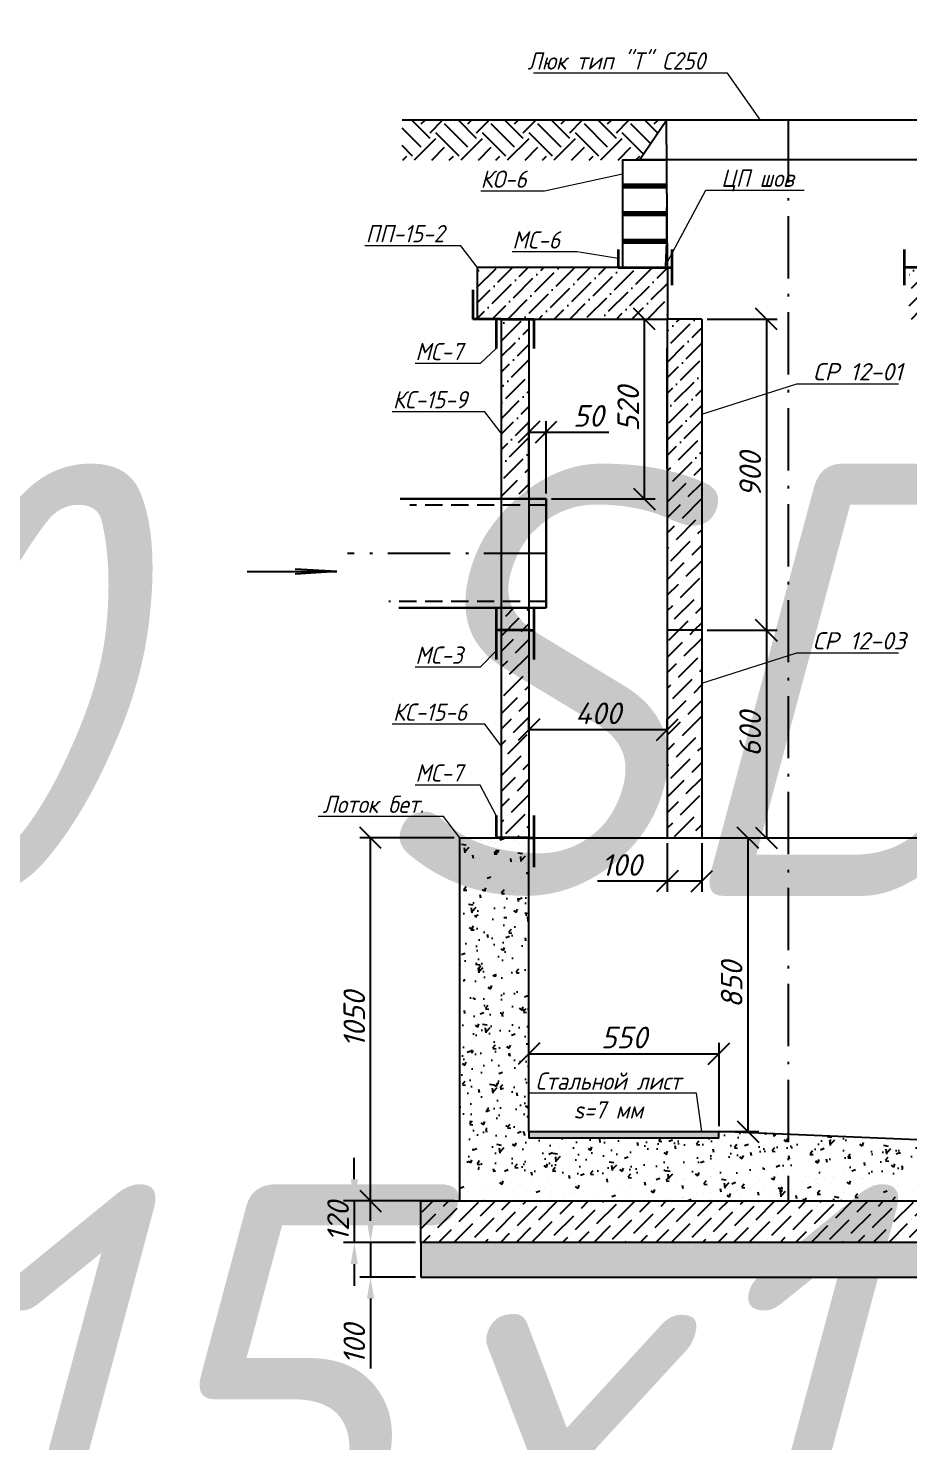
# Model space of a CAD drawing. Header units: millimetres. Extents: x 41097286 to 43803126, y 21258419 to 22595975.
# Drawn here: x 42606888 to 42609434, y 21651161 to 21655248 of the extents above; entities that cross this region are included whole.
import ezdxf
from ezdxf import colors
from ezdxf.entities.mleader import LeaderData, LeaderLine
from ezdxf.math import Vec2, Vec3

# ---------------------------------------------------------------- set-up
doc = ezdxf.new("R2010")
doc.units = ezdxf.units.MM
doc.linetypes.add('ACAD_ISO10W100', pattern=[18.5, 12, -3, 0.5, -3])
doc.linetypes.add('DASHED', pattern=[0.75, 0.5, -0.25])
doc.layers.add('ВК_К1_текст', color=34, linetype='Continuous')
doc.styles.add('note', font='isocpeur.ttf', dxfattribs={"width": 0.9, "oblique": 15})
doc.styles.get("Standard").update_dxf_attribs({"font": 'isocpeui.ttf'})
doc.dimstyles.new('ISO-25', dxfattribs={"dimtxt": 2.5, "dimasz": 2.5, "dimexe": 1.25, "dimexo": 0.625, "dimtad": 1, "dimtxsty": 'Standard', "dimcen": 2.5, "dimadec": 0, "dimazin": 0, "dimtfac": 1, "dimtmove": 0, "dimatfit": 3, "dimfxl": 1, "dimarcsym": 0})
pattern_1 = [(45, (-1065.604, -283912.472), (16.837980227, 61.739260832), [79.375, -15.875, 0, -15.875])]
pattern_2 = [(45, (-1065.604, -283999.472), (16.837980227, 61.739260832), [79.375, -15.875, 0, -15.875])]
pattern_3 = [(50, (-1065.6, -283999.47), (109.3108014, -9.56345132), [11.43, -125.73]), (355, (-1065.6, -283999.47), (-21.14605285, 114.63410714), [9.144, -100.5843505]), (100.4514447, (-1056.49, -284000.27), (88.16474825, 105.07065115), [9.71400528, -106.85414676]), (46.1842, (-1065.6, -283968.99), (162.64742454, -25.22539676), [17.145, -188.595]), (96.6355576, (-1052.05, -283971.1), (142.44248043, 148.45567476), [14.5710139, -160.2813649]), (351.18415117, (-1065.6, -283969), (142.44248044, 148.45567475), [13.71598024, -150.87583915]), (21, (-1050.36, -283976.61), (90.96863476, -61.35911891), [11.43, -125.73]), (326, (-1050.36, -283976.61), (37.081217, 110.51277967), [9.144, -100.584]), (71.451445, (-1042.78, -283981.73), (128.04985157, 49.15366133), [9.71400528, -106.85396256]), (37.5, (-1065.604, -283999.472), (1.85316195, 50.733023324), [0, -99.3648, 0, -102.108, 0, -100.965]), (7.5, (-1065.604, -283999.47), (40.091797506, 60.10834489), [0, -58.2168, 0, -97.0788, 0, -38.481]), (327.5, (-1099.59, -283999.472), (81.3543571, -3.437246396), [0, -38.1, 0, -118.872, 0, -157.734]), (317.5, (-1114.83, -283999.47), (88.87750883, 15.25589462), [0, -49.53, 0, -78.9432, 0, -112.014])]

# ---------------------------------------------------------------- blocks, each defined once
blk = doc.blocks.new('_Oblique')
at = {"color": 0, "linetype": 'ByBlock', "lineweight": -2}
blk.add_line((-0.5, -0.5), (0.5, 0.5), dxfattribs=at)
blk = doc.blocks.new('*D46')
at = {"color": 0, "lineweight": -2, "transparency": 16777216}
for p, q in [((42608335.4, 21653220.6), (42608335.4, 21653251.3)), ((42608735.4, 21653220.6), (42608735.4, 21653251.3)), ((42608335.4, 21653220.1), (42608735.4, 21653220.1))]:
    blk.add_line(p, q, dxfattribs=at)
at = {"layer": 'Defpoints', "color": 0, "transparency": 16777216}
for p in [(42608735.4, 21653220.1), (42608335.4, 21653205), (42608735.4, 21653205)]:
    blk.add_point(p, dxfattribs=at)
at = {"color": 0, "lineweight": -2, "transparency": 16777216, "xscale": 62.50000000000001, "yscale": 62.50000000000001, "zscale": 62.50000000000001, "rotation": 180}
blk.add_blockref('_Oblique', (42608335.4, 21653220.1), dxfattribs=at)
at = {"color": 0, "lineweight": -2, "transparency": 16777216, "xscale": 62.50000000000001, "yscale": 62.50000000000001, "zscale": 62.50000000000001}
blk.add_blockref('_Oblique', (42608735.4, 21653220.1), dxfattribs=at)
at = {"color": 0, "lineweight": 5, "transparency": 16777216, "insert": (42608535.4, 21653267), "char_height": 62.5, "attachment_point": 5}
blk.add_mtext('400', dxfattribs=at)
blk = doc.blocks.new('*D47')
at = {"color": 0, "lineweight": -2, "transparency": 16777216}
for p, q in [((42608271, 21654407), (42608700.8, 21654407)), ((42608669.5, 21653887), (42608669.5, 21654407)), ((42608401, 21653887), (42608700.8, 21653887))]:
    blk.add_line(p, q, dxfattribs=at)
at = {"layer": 'Defpoints', "color": 0, "transparency": 16777216}
for p in [(42608255.4, 21654407), (42608669.5, 21654407), (42608385.4, 21653887)]:
    blk.add_point(p, dxfattribs=at)
at = {"color": 0, "lineweight": -2, "transparency": 16777216, "xscale": 62.50000000000001, "yscale": 62.50000000000001, "zscale": 62.50000000000001}
for p, rotation in [((42608669.5, 21654407), 90), ((42608669.5, 21653887), 270)]:
    blk.add_blockref('_Oblique', p, dxfattribs=dict(at, rotation=rotation))
at = {"color": 0, "lineweight": 5, "transparency": 16777216, "insert": (42608622.7, 21654147), "char_height": 62.5, "attachment_point": 5, "rotation": 90}
blk.add_mtext('520', dxfattribs=at)
blk = doc.blocks.new('*D48')
at = {"color": 0, "lineweight": -2, "transparency": 16777216}
for p, q in [((42608335.4, 21653902.7), (42608335.4, 21654111.4)), ((42608385.4, 21653902.7), (42608385.4, 21654111.4)), ((42608335.4, 21654080.1), (42608385.4, 21654080.1)), ((42608385.4, 21654080.1), (42608566.6, 21654080.1))]:
    blk.add_line(p, q, dxfattribs=at)
at = {"layer": 'Defpoints', "color": 0, "transparency": 16777216}
for p in [(42608385.4, 21654080.1), (42608335.4, 21653887), (42608385.4, 21653887)]:
    blk.add_point(p, dxfattribs=at)
at = {"color": 0, "lineweight": -2, "transparency": 16777216, "xscale": 62.50000000000001, "yscale": 62.50000000000001, "zscale": 62.50000000000001, "rotation": 180}
blk.add_blockref('_Oblique', (42608335.4, 21654080.1), dxfattribs=at)
at = {"color": 0, "lineweight": -2, "transparency": 16777216, "xscale": 62.50000000000001, "yscale": 62.50000000000001, "zscale": 62.50000000000001}
blk.add_blockref('_Oblique', (42608385.4, 21654080.1), dxfattribs=at)
at = {"color": 0, "lineweight": 5, "transparency": 16777216, "insert": (42608507.2, 21654127), "char_height": 62.5, "attachment_point": 5}
blk.add_mtext('50', dxfattribs=at)
blk = doc.blocks.new('*D50')
at = {"color": 0, "lineweight": -2, "transparency": 16777216}
for p, q in [((42608335.4, 21652073.2), (42608335.4, 21652313.8)), ((42608885.4, 21652073.2), (42608885.4, 21652313.8)), ((42608335.4, 21652282.6), (42608885.4, 21652282.6))]:
    blk.add_line(p, q, dxfattribs=at)
at = {"layer": 'Defpoints', "color": 0, "transparency": 16777216}
for p in [(42608885.4, 21652282.6), (42608335.4, 21652057.6), (42608885.4, 21652057.6)]:
    blk.add_point(p, dxfattribs=at)
at = {"color": 0, "lineweight": -2, "transparency": 16777216, "xscale": 62.50000000000001, "yscale": 62.50000000000001, "zscale": 62.50000000000001, "rotation": 180}
blk.add_blockref('_Oblique', (42608335.4, 21652282.6), dxfattribs=at)
at = {"color": 0, "lineweight": -2, "transparency": 16777216, "xscale": 62.50000000000001, "yscale": 62.50000000000001, "zscale": 62.50000000000001}
blk.add_blockref('_Oblique', (42608885.4, 21652282.6), dxfattribs=at)
at = {"color": 0, "lineweight": 5, "transparency": 16777216, "insert": (42608610.4, 21652329.5), "char_height": 62.5, "attachment_point": 5}
blk.add_mtext('550', dxfattribs=at)
blk = doc.blocks.new('*D51')
at = {"color": 0, "lineweight": -2, "transparency": 16777216}
for p, q in [((42608851, 21652907), (42608999.8, 21652907)), ((42608968.6, 21652907), (42608968.6, 21652057.6)), ((42608851, 21652057.6), (42608999.8, 21652057.6))]:
    blk.add_line(p, q, dxfattribs=at)
at = {"layer": 'Defpoints', "color": 0, "transparency": 16777216}
for p in [(42608835.4, 21652907), (42608835.4, 21652057.6), (42608968.6, 21652057.6)]:
    blk.add_point(p, dxfattribs=at)
at = {"color": 0, "lineweight": -2, "transparency": 16777216, "xscale": 62.50000000000001, "yscale": 62.50000000000001, "zscale": 62.50000000000001}
for p, rotation in [((42608968.6, 21652907), 90), ((42608968.6, 21652057.6), 270)]:
    blk.add_blockref('_Oblique', p, dxfattribs=dict(at, rotation=rotation))
at = {"color": 0, "lineweight": 5, "transparency": 16777216, "insert": (42608921.7, 21652482.3), "char_height": 62.5, "attachment_point": 5, "rotation": 90}
blk.add_mtext('850', dxfattribs=at)
blk = doc.blocks.new('*D52')
at = {"color": 0, "lineweight": -2, "transparency": 16777216}
for p, q in [((42608851, 21654407), (42609053.4, 21654407)), ((42609022.2, 21654407), (42609022.2, 21653507)), ((42608851, 21653507), (42609053.4, 21653507))]:
    blk.add_line(p, q, dxfattribs=at)
at = {"layer": 'Defpoints', "color": 0, "transparency": 16777216}
for p in [(42608835.4, 21654407), (42608835.4, 21653507), (42609022.2, 21653507)]:
    blk.add_point(p, dxfattribs=at)
at = {"color": 0, "lineweight": -2, "transparency": 16777216, "xscale": 62.50000000000001, "yscale": 62.50000000000001, "zscale": 62.50000000000001}
for p, rotation in [((42609022.2, 21654407), 90), ((42609022.2, 21653507), 270)]:
    blk.add_blockref('_Oblique', p, dxfattribs=dict(at, rotation=rotation))
at = {"color": 0, "lineweight": 5, "transparency": 16777216, "insert": (42608975.3, 21653957), "char_height": 62.5, "attachment_point": 5, "rotation": 90}
blk.add_mtext('900', dxfattribs=at)
blk = doc.blocks.new('*D53')
at = {"color": 0, "lineweight": -2, "transparency": 16777216}
for p, q in [((42608851, 21653507), (42609053.4, 21653507)), ((42609022.2, 21653507), (42609022.2, 21652907)), ((42608851, 21652907), (42609053.4, 21652907))]:
    blk.add_line(p, q, dxfattribs=at)
at = {"layer": 'Defpoints', "color": 0, "transparency": 16777216}
for p in [(42608835.4, 21653507), (42608835.4, 21652907), (42609022.2, 21652907)]:
    blk.add_point(p, dxfattribs=at)
at = {"color": 0, "lineweight": -2, "transparency": 16777216, "xscale": 62.50000000000001, "yscale": 62.50000000000001, "zscale": 62.50000000000001}
for p, rotation in [((42609022.2, 21653507), 90), ((42609022.2, 21652907), 270)]:
    blk.add_blockref('_Oblique', p, dxfattribs=dict(at, rotation=rotation))
at = {"color": 0, "lineweight": 5, "transparency": 16777216, "insert": (42608975.3, 21653207), "char_height": 62.5, "attachment_point": 5, "rotation": 90}
blk.add_mtext('600', dxfattribs=at)
blk = doc.blocks.new('*D54')
at = {"color": 0, "lineweight": -2, "transparency": 16777216}
for p, q in [((42608119.8, 21652907), (42607846.2, 21652907)), ((42607877.5, 21651857), (42607877.5, 21652907)), ((42608119.8, 21651857), (42607846.2, 21651857))]:
    blk.add_line(p, q, dxfattribs=at)
at = {"layer": 'Defpoints', "color": 0, "transparency": 16777216}
for p in [(42607877.5, 21652907), (42608135.4, 21652907), (42608135.4, 21651857)]:
    blk.add_point(p, dxfattribs=at)
at = {"color": 0, "lineweight": -2, "transparency": 16777216, "xscale": 62.50000000000001, "yscale": 62.50000000000001, "zscale": 62.50000000000001}
for p, rotation in [((42607877.5, 21652907), 90), ((42607877.5, 21651857), 270)]:
    blk.add_blockref('_Oblique', p, dxfattribs=dict(at, rotation=rotation))
at = {"color": 0, "lineweight": 5, "transparency": 16777216, "insert": (42607830.6, 21652382), "char_height": 62.5, "attachment_point": 5, "rotation": 90}
blk.add_mtext('1050', dxfattribs=at)
blk = doc.blocks.new('*D55')
at = {"color": 0, "lineweight": -2, "transparency": 16777216}
for p, q in [((42607830.6, 21651919.5), (42607830.6, 21651982)), ((42607861.8, 21651857), (42607799.3, 21651857)), ((42607830.6, 21651857), (42607830.6, 21651737)), ((42608007.6, 21651737), (42607799.3, 21651737)), ((42607830.6, 21651674.5), (42607830.6, 21651612))]:
    blk.add_line(p, q, dxfattribs=at)
at = {"color": 0, "transparency": 16777216}
for points in [[(42607820.2, 21651919.5), (42607841, 21651919.5), (42607830.6, 21651857)], [(42607820.2, 21651674.5), (42607841, 21651674.5), (42607830.6, 21651737)]]:
    blk.add_solid(points, dxfattribs=at)
at = {"layer": 'Defpoints', "color": 0, "transparency": 16777216}
for p in [(42607877.5, 21651857), (42607830.6, 21651737), (42608023.3, 21651737)]:
    blk.add_point(p, dxfattribs=at)
at = {"color": 0, "lineweight": 5, "transparency": 16777216, "insert": (42607783.7, 21651797), "char_height": 62.5, "attachment_point": 5, "rotation": 90}
blk.add_mtext('120', dxfattribs=at)
blk = doc.blocks.new('*D56')
at = {"color": 0, "lineweight": -2, "transparency": 16777216}
for p, q in [((42607877.5, 21651799.5), (42607877.5, 21651862)), ((42608007.6, 21651737), (42607846.2, 21651737)), ((42607877.5, 21651737), (42607877.5, 21651637)), ((42608007.6, 21651637), (42607846.2, 21651637)), ((42607877.5, 21651574.5), (42607877.5, 21651372.5))]:
    blk.add_line(p, q, dxfattribs=at)
at = {"color": 0, "transparency": 16777216}
for points in [[(42607867, 21651799.5), (42607887.9, 21651799.5), (42607877.5, 21651737)], [(42607867, 21651574.5), (42607887.9, 21651574.5), (42607877.5, 21651637)]]:
    blk.add_solid(points, dxfattribs=at)
at = {"layer": 'Defpoints', "color": 0, "transparency": 16777216}
for p in [(42608023.3, 21651737), (42607877.5, 21651637), (42608023.3, 21651637)]:
    blk.add_point(p, dxfattribs=at)
at = {"color": 0, "lineweight": 5, "transparency": 16777216, "insert": (42607830.6, 21651442.3), "char_height": 62.5, "attachment_point": 5, "rotation": 90}
blk.add_mtext('100', dxfattribs=at)
blk = doc.blocks.new('_None')
blk = doc.blocks.new('*D63')
at = {"color": 0, "lineweight": -2, "transparency": 16777216}
for p, q in [((42608735.4, 21652891.4), (42608735.4, 21652750.4)), ((42608835.4, 21652891.4), (42608835.4, 21652750.4)), ((42608735.4, 21652781.7), (42608533.4, 21652781.7)), ((42608835.4, 21652781.7), (42608735.4, 21652781.7))]:
    blk.add_line(p, q, dxfattribs=at)
at = {"layer": 'Defpoints', "color": 0, "transparency": 16777216}
for p in [(42608735.4, 21652907), (42608835.4, 21652907), (42608835.4, 21652781.7)]:
    blk.add_point(p, dxfattribs=at)
at = {"color": 0, "lineweight": -2, "transparency": 16777216, "xscale": 62.50000000000001, "yscale": 62.50000000000001, "zscale": 62.50000000000001, "rotation": 180}
blk.add_blockref('_Oblique', (42608735.4, 21652781.7), dxfattribs=at)
at = {"color": 0, "lineweight": -2, "transparency": 16777216, "xscale": 62.50000000000001, "yscale": 62.50000000000001, "zscale": 62.50000000000001}
blk.add_blockref('_Oblique', (42608835.4, 21652781.7), dxfattribs=at)
at = {"color": 0, "lineweight": 5, "transparency": 16777216, "insert": (42608603.1, 21652828.5), "char_height": 62.5, "attachment_point": 5}
blk.add_mtext('100', dxfattribs=at)

msp = doc.modelspace()

# ---------------------------------------------------------------- hatches: boundary and pattern name
at = {"transparency": 33554534}
h = msp.add_hatch(dxfattribs=at)
h.set_pattern_fill('EARTH', color=256, scale=15, angle=45)
h.set_pattern_definition([(45, (-1065.6, -283999.47), (1e-14, 134.70384182), [95.25, -95.25]), (45, (-1090.86, -283974.22), (1e-14, 134.70384182), [95.25, -95.25]), (45, (-1116.12, -283948.96), (1e-14, 134.70384182), [95.25, -95.25]), (135, (-1116.12, -283932.12), (-134.70384182, 1e-14), [95.25, -95.25]), (135, (-1090.86, -283906.86), (-134.70384182, 1e-14), [95.25, -95.25]), (135, (-1065.6, -283881.61), (-134.70384182, 1e-14), [95.25, -95.25])])
h.paths.add_polyline_path([(42608655.379, 21654867.033), (42608733.37, 21654982.033), (42607969.191, 21654982.033), (42607969.191, 21654867.033)])
h = msp.add_hatch()
h.set_pattern_fill('ANSI31', color=256)
h.set_pattern_definition([(45, (-1065.6036, -283999.4724), (-2.24506403027, 2.24506403027), [])])
h.paths.add_polyline_path([(42608734.629, 21654797.033), (42608605.879, 21654797.033), (42608605.879, 21654787.033), (42608734.697, 21654787.033)])
h.paths.add_polyline_path([(42608735.173, 21654717.033), (42608605.879, 21654717.033), (42608605.879, 21654707.033), (42608735.241, 21654707.033)])
h.paths.add_polyline_path([(42608735.717, 21654637.033), (42608605.879, 21654637.033), (42608605.879, 21654627.033), (42608735.785, 21654627.033)])
h = msp.add_hatch()
h.set_pattern_fill('ANSI36', color=256, scale=10)
h.set_pattern_definition(pattern_2)
h.paths.add_polyline_path([(42608736.261, 21654407.033), (42608736.261, 21654557.033), (42608185.379, 21654557.033), (42608185.379, 21654407.033)])
h.paths.add_polyline_path([(42609435.379, 21654557.033), (42609435.379, 21654407.033), (42609985.379, 21654407.033), (42609985.379, 21654557.033)])
h = msp.add_hatch()
h.set_pattern_fill('ANSI36', color=256, scale=10)
h.set_pattern_definition(pattern_2)
h.paths.add_polyline_path([(42608335.379, 21654407.033), (42608255.379, 21654407.033), (42608255.379, 21653887.026), (42608335.379, 21653887.03)])
h.paths.add_polyline_path([(42608335.379, 21653572.033), (42608255.379, 21653572.033), (42608255.379, 21653507.033), (42608335.379, 21653507.033)])
h.paths.add_polyline_path([(42608335.379, 21653507.033), (42608255.379, 21653507.033), (42608255.379, 21652907.033), (42608335.379, 21652907.033)])
h = msp.add_hatch()
h.set_pattern_fill('ANSI36', color=256, scale=10)
h.set_pattern_definition(pattern_1)
h.paths.add_polyline_path([(42608835.379, 21654407.033), (42608735.379, 21654407.033), (42608735.379, 21653507.033), (42608835.379, 21653507.033)])
h = msp.add_hatch()
h.set_pattern_fill('ANSI31', color=256, scale=0.053333)
h.set_pattern_definition([(45, (42536308.553002, 21404243.496011), (-0.00471404520791, 0.00471404520791), [])])
h.paths.add_polyline_path([(42607780.181, 21653677.043), (42607659.885, 21653677.043), (42607659.885, 21653669.838)])
h.paths.add_polyline_path([(42607659.885, 21653684.249), (42607659.885, 21653677.043), (42607780.181, 21653677.043)])
h = msp.add_hatch()
h.set_pattern_fill('ANSI36', color=256, scale=10)
h.set_pattern_definition(pattern_1)
h.paths.add_polyline_path([(42608835.379, 21653507.033), (42608735.379, 21653507.033), (42608735.379, 21652907.033), (42608835.379, 21652907.033)])
h = msp.add_hatch()
h.set_pattern_fill('AR-CONC', color=256, scale=0.6)
h.set_pattern_definition(pattern_3)
h.paths.add_polyline_path([(42608135.379, 21651857.033), (42609085.379, 21651857.033), (42609085.379, 21652049.24), (42608885.379, 21652057.584), (42608884.755, 21652057.584), (42608884.755, 21652038.607), (42608335.379, 21652038.607), (42608335.379, 21652057.584), (42608335.379, 21652907.033), (42608135.379, 21652907.033)])
h = msp.add_hatch(color=256)
h.dxf.hatch_style = 1
h.paths.add_polyline_path([(42608335.379, 21652057.584), (42608335.379, 21652038.607), (42608884.755, 21652038.607), (42608884.755, 21652057.584)])
h = msp.add_hatch()
h.set_pattern_fill('AR-CONC', color=256, scale=0.6)
h.set_pattern_definition(pattern_3)
h.paths.add_polyline_path([(42609085.379, 21652049.24), (42609085.379, 21651857.033), (42609835.379, 21651857.033), (42609835.379, 21651956.886), (42609785.379, 21651957.033), (42609785.379, 21652020.033)])
h.paths.add_polyline_path([(42609835.379, 21651956.886), (42609835.379, 21651857.033), (42610019.359, 21651857.033), (42610019.359, 21651956.343)])
h = msp.add_hatch()
h.set_pattern_fill('ANSI36', color=256, scale=10)
h.set_pattern_definition(pattern_2)
h.paths.add_polyline_path([(42610147.486, 21651857.033), (42608023.273, 21651857.033), (42608023.273, 21651737.033), (42610147.486, 21651737.033)])
h = msp.add_hatch()
h.set_pattern_fill('AR-CONC', color=256, scale=0.5)
h.set_pattern_definition([(50, (-1065.6, -283999.47), (91.0923345, -7.96954277), [9.525, -104.775]), (355, (-1065.6, -283999.47), (-17.62171071, 95.52842262), [7.62, -83.82029209]), (100.4514447, (-1058.01, -284000.14), (73.47062355, 87.55887596), [8.0950044, -89.0451223]), (46.1842, (-1065.6, -283974.07), (135.53952045, -21.02116397), [14.2875, -157.1625]), (96.6355576, (-1054.31, -283975.82), (118.70206703, 123.7130623), [12.14251157, -133.5678041]), (351.18415117, (-1065.6, -283974.07), (118.70206703, 123.7130623), [11.42998353, -125.72986596]), (21, (-1052.9, -283980.42), (75.80719563, -51.13259909), [9.525, -104.775]), (326, (-1052.9, -283980.42), (30.90101417, 92.09398306), [7.62, -83.82]), (71.451445, (-1046.59, -283984.68), (106.70820964, 40.96138444), [8.0950044, -89.0449688]), (37.5, (-1065.604, -283999.472), (1.544301625, 42.277519437), [0, -82.804, 0, -85.09, 0, -84.1375]), (7.5, (-1065.604, -283999.472), (33.409831255, 50.09028741), [0, -48.514, 0, -80.899, 0, -32.0675]), (327.5, (-1093.925, -283999.472), (67.795297583, -2.864371996), [0, -31.75, 0, -99.06, 0, -131.445]), (317.5, (-1106.625, -283999.47), (74.06459069, 12.71324552), [0, -41.275, 0, -65.786, 0, -93.345])])
h.paths.add_polyline_path([(42610147.486, 21651737.033), (42608023.273, 21651737.033), (42608023.273, 21651637.033), (42610147.486, 21651637.033)])

# ---------------------------------------------------------------- linework, layer by layer
for p, q in [((42608655.379, 21654982.033), (42607969.191, 21654982.033)), ((42609515.379, 21654982.033), (42608655.379, 21654982.033)), ((42608655.379, 21654867.033), (42608733.37, 21654982.033)), ((42608736.261, 21654557.033), (42608733.37, 21654982.033)), ((42608605.879, 21654867.033), (42608605.879, 21654557.033)), ((42608605.879, 21654867.033), (42608734.629, 21654867.033)), ((42609515.379, 21654867.033), (42608655.379, 21654867.033)), ((42608605.879, 21654797.033), (42608734.629, 21654797.033)), ((42608605.879, 21654787.033), (42608734.697, 21654787.033)), ((42608605.879, 21654717.033), (42608735.173, 21654717.033)), ((42608605.879, 21654707.033), (42608735.241, 21654707.033)), ((42608605.879, 21654637.033), (42608735.717, 21654637.033)), ((42608605.879, 21654627.033), (42608735.785, 21654627.033)), ((42608185.379, 21654557.033), (42608736.261, 21654557.033)), ((42608185.379, 21654557.033), (42608185.379, 21654407.033)), ((42608255.379, 21654557.033), (42608736.261, 21654557.033)), ((42608736.261, 21654557.033), (42608736.261, 21654407.033)), ((42608185.379, 21654407.033), (42608736.261, 21654407.033)), ((42608255.379, 21654407.033), (42608255.379, 21652907.033)), ((42608335.379, 21654407.033), (42608335.379, 21652907.033)), ((42608735.379, 21654407.033), (42608735.379, 21653507.033)), ((42608835.379, 21654407.033), (42608735.379, 21654407.033)), ((42608835.379, 21654407.033), (42608835.379, 21653507.033)), ((42608735.379, 21653974.033), (42608735.379, 21654324.033)), ((42608735.379, 21654125.659), (42608735.379, 21653974.033)), ((42607520.959, 21653677.043), (42607780.181, 21653677.043)), ((42607780.181, 21653677.043), (42607659.885, 21653684.249)), ((42607780.181, 21653677.043), (42607659.885, 21653669.838)), ((42608335.379, 21653507.033), (42608255.379, 21653507.033)), ((42608735.379, 21653507.033), (42608735.379, 21652907.033)), ((42608835.379, 21653507.033), (42608735.379, 21653507.033)), ((42608835.379, 21653507.033), (42608835.379, 21652907.033)), ((42608135.379, 21651857.033), (42608135.379, 21652907.033)), ((42608135.379, 21652907.033), (42610019.359, 21652907.033)), ((42608335.379, 21652057.584), (42608335.379, 21652907.033)), ((42608735.379, 21652907.033), (42608835.379, 21652907.033)), ((42608335.379, 21652057.584), (42608885.379, 21652057.584)), ((42608335.379, 21652057.584), (42608335.379, 21652038.607)), ((42608884.755, 21652038.607), (42608335.379, 21652038.607)), ((42608884.755, 21652038.607), (42608884.755, 21652057.61)), ((42609785.379, 21652020.033), (42608885.379, 21652057.584)), ((42608023.273, 21651857.033), (42610147.486, 21651857.033)), ((42608023.273, 21651737.033), (42608023.273, 21651857.033)), ((42610147.486, 21651737.033), (42608023.273, 21651737.033)), ((42608023.273, 21651737.033), (42608023.273, 21651637.033)), ((42608023.273, 21651637.033), (42610147.486, 21651637.033))]:
    msp.add_line(p, q)
at = {"color": 1, "linetype": 'ACAD_ISO10W100', "ltscale": 15}
for p, q in [((42609085.379, 21654982.033), (42609085.379, 21651857.033)), ((42608385.379, 21653729.533), (42607810.911, 21653729.533))]:
    msp.add_line(p, q, dxfattribs=at)
at = {"lineweight": 35}
for p, q in [((42608593.371, 21654608.209), (42608593.371, 21654556.591)), ((42608749.251, 21654504.973), (42608749.251, 21654608.209)), ((42609421.508, 21654504.973), (42609421.508, 21654608.209)), ((42608173.691, 21654491.65), (42608173.691, 21654407.033)), ((42608255.379, 21654407.033), (42608173.691, 21654407.033)), ((42608241.196, 21654407.033), (42608241.196, 21654322.417)), ((42608255.379, 21654407.033), (42608335.379, 21654407.033)), ((42608335.379, 21654407.033), (42608349.563, 21654407.033)), ((42608349.563, 21654407.033), (42608349.563, 21654322.417)), ((42608241.196, 21653572.033), (42608241.196, 21653422.417)), ((42608349.563, 21653572.033), (42608349.563, 21653422.417)), ((42608255.379, 21653507.033), (42608241.196, 21653507.033)), ((42608335.379, 21653507.033), (42608255.379, 21653507.033)), ((42608335.379, 21653507.033), (42608349.563, 21653507.033)), ((42608241.196, 21652972.033), (42608241.196, 21652907.033)), ((42608349.563, 21652972.033), (42608349.563, 21652822.417)), ((42608255.379, 21652907.033), (42608241.196, 21652907.033)), ((42608335.379, 21652907.033), (42608255.379, 21652907.033)), ((42608335.379, 21652907.033), (42608349.563, 21652907.033))]:
    msp.add_line(p, q, dxfattribs=at)
at = {"lineweight": 30}
for p, q in [((42607962.77, 21653887.009), (42608385.379, 21653887.033)), ((42608385.379, 21653887.033), (42608385.379, 21653572.033)), ((42607959.079, 21653572.033), (42608385.379, 21653572.033))]:
    msp.add_line(p, q, dxfattribs=at)
at = {"linetype": 'DASHED', "ltscale": 100}
for p, q in [((42608385.379, 21653868.533), (42607991.438, 21653868.533)), ((42608385.379, 21653590.533), (42607930.806, 21653590.533))]:
    msp.add_line(p, q, dxfattribs=at)
at = {"lineweight": 35}
for points in [[(42608593.371, 21654556.591), (42608749.251, 21654556.591)], [(42609577.388, 21654556.591), (42609421.508, 21654556.591)]]:
    msp.add_lwpolyline(points, dxfattribs=at)

# ---------------------------------------------------------------- texts
at = {"char_height": 1250, "style": 'note'}
for s, insert, width, attachment_point in [('PP SN8\\POD/ID 928/800\\Pсамотечная', (42611338.494, 21652588.522), 572.62087, 5), ('PP SN8\\POD/ID 928/800\\Pсамотечная', (42610687.423, 21650199.103), 572.62087, 5), ('\\pi2.0488e+005;PE-100 SDR-17\\P\\pi2.0674e+005;∅315x18.7\\P\\pi2.0673e+005;напорная', (42397632.191, 21653989.097), 420000, 1)]:
    msp.add_mtext(s, dxfattribs=dict(at, insert=insert, width=width, attachment_point=attachment_point))

# ---------------------------------------------------------------- dimensions: what is measured, and where the dimension line sits
at = {"lineweight": 5}
for base, p1, p2, override, picture, middle in [((42608669.531, 21654407.033), (42608385.379, 21653887.033), (42608255.379, 21654407.033), {"dimscale": 25, "dimtxsty": 'Standard', "dimblk1": 'Oblique', "dimblk2": 'Oblique', "dimsah": 1}, '*D47', (42608622.656, 21654147.033)), ((42609022.164, 21653507.033), (42608835.379, 21654407.033), (42608835.379, 21653507.033), {"dimscale": 25, "dimtxsty": 'Standard', "dimblk1": 'Oblique', "dimblk2": 'Oblique', "dimsah": 1}, '*D52', (42608975.289, 21653957.033)), ((42609022.164, 21652907.033), (42608835.379, 21653507.033), (42608835.379, 21652907.033), {"dimscale": 25, "dimtxsty": 'Standard', "dimblk1": 'Oblique', "dimblk2": 'Oblique', "dimsah": 1}, '*D53', (42608975.289, 21653207.033)), ((42607877.457, 21652907.033), (42608135.379, 21651857.033), (42608135.379, 21652907.033), {"dimscale": 25, "dimtxsty": 'Standard', "dimblk1": 'Oblique', "dimblk2": 'Oblique', "dimsah": 1}, '*D54', (42607830.582, 21652382.033)), ((42607877.457, 21651637.033), (42608023.273, 21651737.033), (42608023.273, 21651637.033), {"dimscale": 25, "dimtxsty": 'Standard'}, '*D56', (42607830.582, 21651442.289))]:
    dim = msp.add_linear_dim(base=base, p1=p1, p2=p2, angle=90, dimstyle='ISO-25', override=override, dxfattribs=at)
    dim.commit()
    dim.dimension.update_dxf_attribs({"geometry": picture, "text_midpoint": middle})
for base, p1, p2, picture, middle in [((42608385.379, 21654080.117), (42608335.379, 21653887.031), (42608385.379, 21653887.033), '*D48', (42608507.231, 21654126.992)), ((42608735.379, 21653220.097), (42608335.379, 21653205.003), (42608735.379, 21653205.003), '*D46', (42608535.379, 21653266.972)), ((42608885.379, 21652282.583), (42608335.379, 21652057.584), (42608885.379, 21652057.584), '*D50', (42608610.379, 21652329.458))]:
    dim = msp.add_linear_dim(base=base, p1=p1, p2=p2, dimstyle='ISO-25', override={"dimscale": 25, "dimtxsty": 'Standard', "dimblk1": 'Oblique', "dimblk2": 'Oblique', "dimsah": 1}, dxfattribs=at)
    dim.commit()
    dim.dimension.update_dxf_attribs({"geometry": picture, "text_midpoint": middle})
dim = msp.add_linear_dim(base=(42608968.571, 21652057.584), p1=(42608835.379, 21652907.033), p2=(42608835.379, 21652057.584), angle=90, text='850', dimstyle='ISO-25', override={"dimscale": 25, "dimdec": 0, "dimtxsty": 'Standard', "dimblk1": 'Oblique', "dimblk2": 'Oblique', "dimsah": 1}, dxfattribs=at)
dim.commit()
dim.dimension.update_dxf_attribs({"geometry": '*D51', "text_midpoint": (42608921.696, 21652482.309)})
dim = msp.add_linear_dim(base=(42608835.379, 21652781.651), p1=(42608735.379, 21652907.033), p2=(42608835.379, 21652907.033), dimstyle='ISO-25', override={"dimscale": 25, "dimtxsty": 'Standard', "dimblk1": 'Oblique', "dimblk2": 'Oblique', "dimsah": 1}, dxfattribs=at)
dim.commit()
dim.dimension.update_dxf_attribs({"geometry": '*D63', "text_midpoint": (42608603.135, 21652781.651), "dimtype": 160})
dim = msp.add_linear_dim(base=(42607830.582, 21651737.033), p1=(42607877.457, 21651857.033), p2=(42608023.273, 21651737.033), angle=90, dimstyle='ISO-25', override={"dimscale": 25, "dimtxsty": 'Standard'}, dxfattribs=at)
dim.commit()
dim.dimension.update_dxf_attribs({"geometry": '*D55', "text_midpoint": (42607830.582, 21651797.033), "dimtype": 160})

# ---------------------------------------------------------------- leaders
at = {"layer": 'ВК_К1_текст', "color": 0, "linetype": 'Continuous', "lineweight": 5}
ml = msp.add_multileader_mtext('Standard', dxfattribs=at)
ml.set_content('Люк тип "Т" С250', style='note')
ml.set_leader_properties(lineweight=15)
ml.set_arrow_properties(name='NONE')
ml.build(insert=Vec2(0, 0))
ml.multileader.update_dxf_attribs({"text_left_attachment_type": 6, "text_right_attachment_type": 6, "dogleg_length": 0.1, "arrow_head_size": 50, "scale": 20})
ctx = ml.context
ctx.base_point, ctx.scale, ctx.char_height, ctx.arrow_head_size, ctx.landing_gap_size, ctx.plane_origin = Vec3(42608268.804, 21655118.516), 20, 50, 50, 40, Vec3(42607180.084, 21626455.135)
ctx.left_attachment, ctx.right_attachment, ctx.text_align_type = 6, 6, 1
notes = []
notes.append((ctx, [(1, (1, 1, 0), (42608909.682, 21655118.516), (-1, 0), 2, [(0, [(42609005.346, 21654982.033)], 0, [])])]))
ctx.mtext.insert, ctx.mtext.alignment, ctx.mtext.flow_direction = Vec3(42608588.243, 21655178.516), 2, 5
ml = msp.add_multileader_mtext('Standard', dxfattribs=at)
ml.set_content('КО-6', style='note')
ml.set_leader_properties(lineweight=15)
ml.set_arrow_properties(name='NONE')
ml.build(insert=Vec2(0, 0))
ml.multileader.update_dxf_attribs({"text_left_attachment_type": 6, "text_right_attachment_type": 6, "dogleg_length": 0.1, "arrow_head_size": 50, "scale": 20})
ctx = ml.context
ctx.base_point, ctx.scale, ctx.char_height, ctx.arrow_head_size, ctx.landing_gap_size, ctx.plane_origin = Vec3(42608145.865, 21654776.539), 20, 50, 50, 40, Vec3(42606780.616, 21626083.924)
ctx.left_attachment, ctx.right_attachment, ctx.text_align_type = 6, 6, 1
notes.append((ctx, [(1, (1, 1, 0), (42608380.66, 21654776.539), (-1, 0), 2, [(3, [(42608605.879, 21654610.822), (42608605.879, 21654674.358), (42608605.879, 21654747.305), (42608605.879, 21654825.79)], 0, [])])]))
ctx.mtext.insert, ctx.mtext.alignment, ctx.mtext.flow_direction = Vec3(42608262.262, 21654836.539), 2, 5
ml = msp.add_multileader_mtext('Standard', dxfattribs=at)
ml.set_content('ЦП шов ', style='note')
ml.set_leader_properties(lineweight=15)
ml.set_arrow_properties(name='NONE')
ml.build(insert=Vec2(0, 0))
ml.multileader.update_dxf_attribs({"text_left_attachment_type": 6, "text_right_attachment_type": 6, "dogleg_length": 0.1, "arrow_head_size": 50, "scale": 20})
ctx = ml.context
ctx.base_point, ctx.scale, ctx.char_height, ctx.arrow_head_size, ctx.landing_gap_size, ctx.plane_origin = Vec3(42608849.462, 21654779.362), 20, 50, 50, 40, Vec3(42607256.266, 21626102.997)
ctx.left_attachment, ctx.right_attachment, ctx.text_align_type = 6, 6, 1
notes.append((ctx, [(0, (1, 1, 0), (42608847.462, 21654779.362), (1, 0), 2, [(3, [(42608734.672, 21654790.712), (42608732.041, 21654710.191), (42608732.455, 21654630.549), (42608728.994, 21654559.924)], 0, [])])]))
ctx.mtext.insert, ctx.mtext.alignment, ctx.mtext.flow_direction = Vec3(42608996.501, 21654839.362), 2, 5
ml = msp.add_multileader_mtext('Standard', dxfattribs=at)
ml.set_content('ПП-15-2', style='note')
ml.set_leader_properties(lineweight=15)
ml.set_arrow_properties(name='NONE')
ml.build(insert=Vec2(0, 0))
ml.multileader.update_dxf_attribs({"text_left_attachment_type": 6, "text_right_attachment_type": 6, "dogleg_length": 0.1, "arrow_head_size": 50, "scale": 20})
ctx = ml.context
ctx.base_point, ctx.scale, ctx.char_height, ctx.arrow_head_size, ctx.landing_gap_size, ctx.plane_origin = Vec3(42607817.962, 21654619.02), 20, 50, 50, 40, Vec3(42606360.117, 21626030.135)
ctx.left_attachment, ctx.right_attachment, ctx.text_align_type = 6, 6, 1
notes.append((ctx, [(1, (1, 1, 0), (42608138.257, 21654619.02), (-1, 0), 2, [(0, [(42608185.379, 21654557.033)], 0, [])])]))
ctx.mtext.insert, ctx.mtext.alignment, ctx.mtext.flow_direction = Vec3(42607977.11, 21654679.02), 2, 5
ml = msp.add_multileader_mtext('Standard', dxfattribs=at)
ml.set_content('МС-6', style='note')
ml.set_leader_properties(lineweight=15)
ml.set_arrow_properties(name='NONE')
ml.build(insert=Vec2(0, 0))
ml.multileader.update_dxf_attribs({"text_left_attachment_type": 6, "text_right_attachment_type": 6, "dogleg_length": 0.1, "arrow_head_size": 50, "scale": 20})
ctx = ml.context
ctx.base_point, ctx.scale, ctx.char_height, ctx.arrow_head_size, ctx.landing_gap_size, ctx.plane_origin = Vec3(42608240.089, 21654600.986), 20, 50, 50, 40, Vec3(42606696.744, 21626012.102)
ctx.left_attachment, ctx.right_attachment, ctx.text_align_type = 6, 6, 1
notes.append((ctx, [(1, (1, 1, 0), (42608474.884, 21654600.986), (-1, 0), 2, [(0, [(42608593.371, 21654582.4)], 0, [])])]))
ctx.mtext.insert, ctx.mtext.alignment, ctx.mtext.flow_direction = Vec3(42608356.487, 21654660.986), 2, 5
ml = msp.add_multileader_mtext('Standard', dxfattribs=at)
ml.set_content('МС-7', style='note')
ml.set_leader_properties(lineweight=15)
ml.set_arrow_properties(name='NONE')
ml.build(insert=Vec2(0, 0))
ml.multileader.update_dxf_attribs({"text_left_attachment_type": 6, "text_right_attachment_type": 6, "dogleg_length": 0.1, "arrow_head_size": 50, "scale": 20})
ctx = ml.context
ctx.base_point, ctx.scale, ctx.char_height, ctx.arrow_head_size, ctx.landing_gap_size, ctx.plane_origin = Vec3(42607959.279, 21654278.089), 20, 50, 50, 40, Vec3(42606415.934, 21625689.204)
ctx.left_attachment, ctx.right_attachment, ctx.text_align_type = 6, 6, 1
notes.append((ctx, [(1, (1, 1, 0), (42608194.074, 21654278.089), (-1, 0), 2, [(0, [(42608241.196, 21654322.417)], 0, [])])]))
ctx.mtext.insert, ctx.mtext.alignment, ctx.mtext.flow_direction = Vec3(42608075.677, 21654338.089), 2, 5
ml = msp.add_multileader_mtext('Standard', dxfattribs=at)
ml.set_content('{\\fISOCPEUR|b0|i1|c204|p34;\\Q0;\\W1;СР 12-01}', style='note')
ml.set_leader_properties(lineweight=15)
ml.set_arrow_properties(name='NONE')
ml.build(insert=Vec2(0, 0))
ml.multileader.update_dxf_attribs({"text_left_attachment_type": 6, "text_right_attachment_type": 6, "dogleg_length": 0.1, "arrow_head_size": 50, "scale": 20})
ctx = ml.context
ctx.base_point, ctx.scale, ctx.char_height, ctx.arrow_head_size, ctx.landing_gap_size, ctx.plane_origin = Vec3(42609112.386, 21654219.648), 20, 50, 50, 40, Vec3(42607676.357, 21625605.268)
ctx.left_attachment, ctx.right_attachment, ctx.text_align_type = 6, 6, 1
notes.append((ctx, [(0, (1, 1, 0), (42609110.386, 21654219.648), (1, 0), 2, [(0, [(42608835.379, 21654132.166)], 0, [])])]))
ctx.mtext.insert, ctx.mtext.alignment, ctx.mtext.flow_direction = Vec3(42609286.572, 21654279.648), 2, 5
ml = msp.add_multileader_mtext('Standard', dxfattribs=at)
ml.set_content('КС-15-9', style='note')
ml.set_leader_properties(lineweight=15)
ml.set_arrow_properties(name='NONE')
ml.build(insert=Vec2(0, 0))
ml.multileader.update_dxf_attribs({"text_left_attachment_type": 6, "text_right_attachment_type": 6, "dogleg_length": 0.1, "arrow_head_size": 50, "scale": 20})
ctx = ml.context
ctx.base_point, ctx.scale, ctx.char_height, ctx.arrow_head_size, ctx.landing_gap_size, ctx.plane_origin = Vec3(42607892.462, 21654138.737), 20, 50, 50, 40, Vec3(42606430.117, 21625549.852)
ctx.left_attachment, ctx.right_attachment, ctx.text_align_type = 6, 6, 1
notes.append((ctx, [(1, (1, 1, 0), (42608208.257, 21654138.737), (-1, 0), 2, [(0, [(42608255.379, 21654076.75)], 0, [])])]))
ctx.mtext.insert, ctx.mtext.alignment, ctx.mtext.flow_direction = Vec3(42608049.36, 21654198.737), 2, 5
ml = msp.add_multileader_mtext('Standard', dxfattribs=at)
ml.set_content('{\\fISOCPEUR|b0|i1|c204|p34;\\Q0;\\W1;СР 12-03}', style='note')
ml.set_leader_properties(lineweight=15)
ml.set_arrow_properties(name='NONE')
ml.build(insert=Vec2(0, 0))
ml.multileader.update_dxf_attribs({"text_left_attachment_type": 6, "text_right_attachment_type": 6, "dogleg_length": 0.1, "arrow_head_size": 50, "scale": 20})
ctx = ml.context
ctx.base_point, ctx.scale, ctx.char_height, ctx.arrow_head_size, ctx.landing_gap_size, ctx.plane_origin = Vec3(42609112.386, 21653441.644), 20, 50, 50, 40, Vec3(42607676.357, 21624827.263)
ctx.left_attachment, ctx.right_attachment, ctx.text_align_type = 6, 6, 1
notes.append((ctx, [(0, (1, 1, 0), (42609110.386, 21653441.644), (1, 0), 2, [(0, [(42608835.379, 21653354.161)], 0, [])])]))
ctx.mtext.insert, ctx.mtext.alignment, ctx.mtext.flow_direction = Vec3(42609290.606, 21653501.644), 2, 5
ml = msp.add_multileader_mtext('Standard', dxfattribs=at)
ml.set_content('МС-3', style='note')
ml.set_leader_properties(lineweight=15)
ml.set_arrow_properties(name='NONE')
ml.build(insert=Vec2(0, 0))
ml.multileader.update_dxf_attribs({"text_left_attachment_type": 6, "text_right_attachment_type": 6, "dogleg_length": 0.1, "arrow_head_size": 50, "scale": 20})
ctx = ml.context
ctx.base_point, ctx.scale, ctx.char_height, ctx.arrow_head_size, ctx.landing_gap_size, ctx.plane_origin = Vec3(42607959.279, 21653400.2), 20, 50, 50, 40, Vec3(42606415.934, 21624811.315)
ctx.left_attachment, ctx.right_attachment, ctx.text_align_type = 6, 6, 1
notes.append((ctx, [(1, (1, 1, 0), (42608194.074, 21653400.2), (-1, 0), 2, [(0, [(42608241.196, 21653448.001)], 0, [])])]))
ctx.mtext.insert, ctx.mtext.alignment, ctx.mtext.flow_direction = Vec3(42608075.677, 21653460.2), 2, 5
ml = msp.add_multileader_mtext('Standard', dxfattribs=at)
ml.set_content('КС-15-6', style='note')
ml.set_leader_properties(lineweight=15)
ml.set_arrow_properties(name='NONE')
ml.build(insert=Vec2(0, 0))
ml.multileader.update_dxf_attribs({"text_left_attachment_type": 6, "text_right_attachment_type": 6, "dogleg_length": 0.1, "arrow_head_size": 50, "scale": 20})
ctx = ml.context
ctx.base_point, ctx.scale, ctx.char_height, ctx.arrow_head_size, ctx.landing_gap_size, ctx.plane_origin = Vec3(42607892.462, 21653235.279), 20, 50, 50, 40, Vec3(42606430.117, 21624646.395)
ctx.left_attachment, ctx.right_attachment, ctx.text_align_type = 6, 6, 1
notes.append((ctx, [(1, (1, 1, 0), (42608208.257, 21653235.279), (-1, 0), 2, [(0, [(42608255.379, 21653173.292)], 0, [])])]))
ctx.mtext.insert, ctx.mtext.alignment, ctx.mtext.flow_direction = Vec3(42608049.36, 21653295.279), 2, 5
ml = msp.add_multileader_mtext('Standard', dxfattribs=at)
ml.set_content('МС-7', style='note')
ml.set_leader_properties(lineweight=15)
ml.set_arrow_properties(name='NONE')
ml.build(insert=Vec2(0, 0))
ml.multileader.update_dxf_attribs({"text_left_attachment_type": 6, "text_right_attachment_type": 6, "dogleg_length": 0.1, "arrow_head_size": 50, "scale": 20})
ctx = ml.context
ctx.base_point, ctx.scale, ctx.char_height, ctx.arrow_head_size, ctx.landing_gap_size, ctx.plane_origin = Vec3(42607959.279, 21653059.576), 20, 50, 50, 40, Vec3(42606415.934, 21624470.692)
ctx.left_attachment, ctx.right_attachment, ctx.text_align_type = 6, 6, 1
notes.append((ctx, [(1, (1, 1, 0), (42608194.074, 21653059.576), (-1, 0), 2, [(0, [(42608241.196, 21652972.033)], 0, [])])]))
ctx.mtext.insert, ctx.mtext.alignment, ctx.mtext.flow_direction = Vec3(42608075.677, 21653119.576), 2, 5
ml = msp.add_multileader_mtext('Standard', dxfattribs=at)
ml.set_content('Лоток бет.', style='note')
ml.set_leader_properties(lineweight=15)
ml.set_arrow_properties(name='NONE')
ml.build(insert=Vec2(0, 0))
ml.multileader.update_dxf_attribs({"text_left_attachment_type": 6, "text_right_attachment_type": 6, "dogleg_length": 0.1, "arrow_head_size": 50, "scale": 20})
ctx = ml.context
ctx.base_point, ctx.scale, ctx.char_height, ctx.arrow_head_size, ctx.landing_gap_size, ctx.plane_origin = Vec3(42607684.85, 21652969.02), 20, 50, 50, 40, Vec3(42606310.117, 21624380.135)
ctx.left_attachment, ctx.right_attachment, ctx.text_align_type = 6, 6, 1
notes.append((ctx, [(1, (1, 1, 0), (42608088.257, 21652969.02), (-1, 0), 2, [(0, [(42608135.379, 21652907.033)], 0, [])])]))
ctx.mtext.insert, ctx.mtext.alignment, ctx.mtext.flow_direction = Vec3(42607885.554, 21653029.02), 2, 5
ml = msp.add_multileader_mtext('Standard', dxfattribs=at)
ml.set_content('Стальной лист\\Ps=7 мм', style='note')
ml.set_leader_properties(lineweight=15)
ml.set_arrow_properties(name='NONE')
ml.build(insert=Vec2(0, 0))
ml.multileader.update_dxf_attribs({"text_left_attachment_type": 6, "text_right_attachment_type": 6, "dogleg_length": 0.1, "arrow_head_size": 50, "scale": 20})
ctx = ml.context
ctx.base_point, ctx.scale, ctx.char_height, ctx.arrow_head_size, ctx.landing_gap_size, ctx.plane_origin = Vec3(42608311.1, 21652168.435), 20, 50, 50, 40, Vec3(42607010.117, 21623530.686)
ctx.left_attachment, ctx.right_attachment, ctx.text_align_type = 6, 6, 1
notes.append((ctx, [(1, (1, 1, 0), (42608820.498, 21652168.435), (-1, 0), 2, [(0, [(42608835.379, 21652057.584)], 0, [])])]))
ctx.mtext.insert, ctx.mtext.alignment, ctx.mtext.flow_direction = Vec3(42608564.799, 21652228.435), 2, 5
for ctx, leaders in notes:
    for number, flags, end, landing, length, lines in leaders:
        leader = LeaderData()
        leader.index, (leader.has_last_leader_line, leader.has_dogleg_vector, leader.attachment_direction) = number, flags
        leader.last_leader_point, leader.dogleg_vector, leader.dogleg_length = Vec3(end), Vec3(landing), length
        for number, points, colour, breaks in lines:
            line = LeaderLine()
            line.index, line.vertices, line.color, line.breaks = number, Vec3.list(points), colors.encode_raw_color(colour), breaks
            leader.lines.append(line)
        ctx.leaders.append(leader)

doc.saveas('drawing.dxf')
